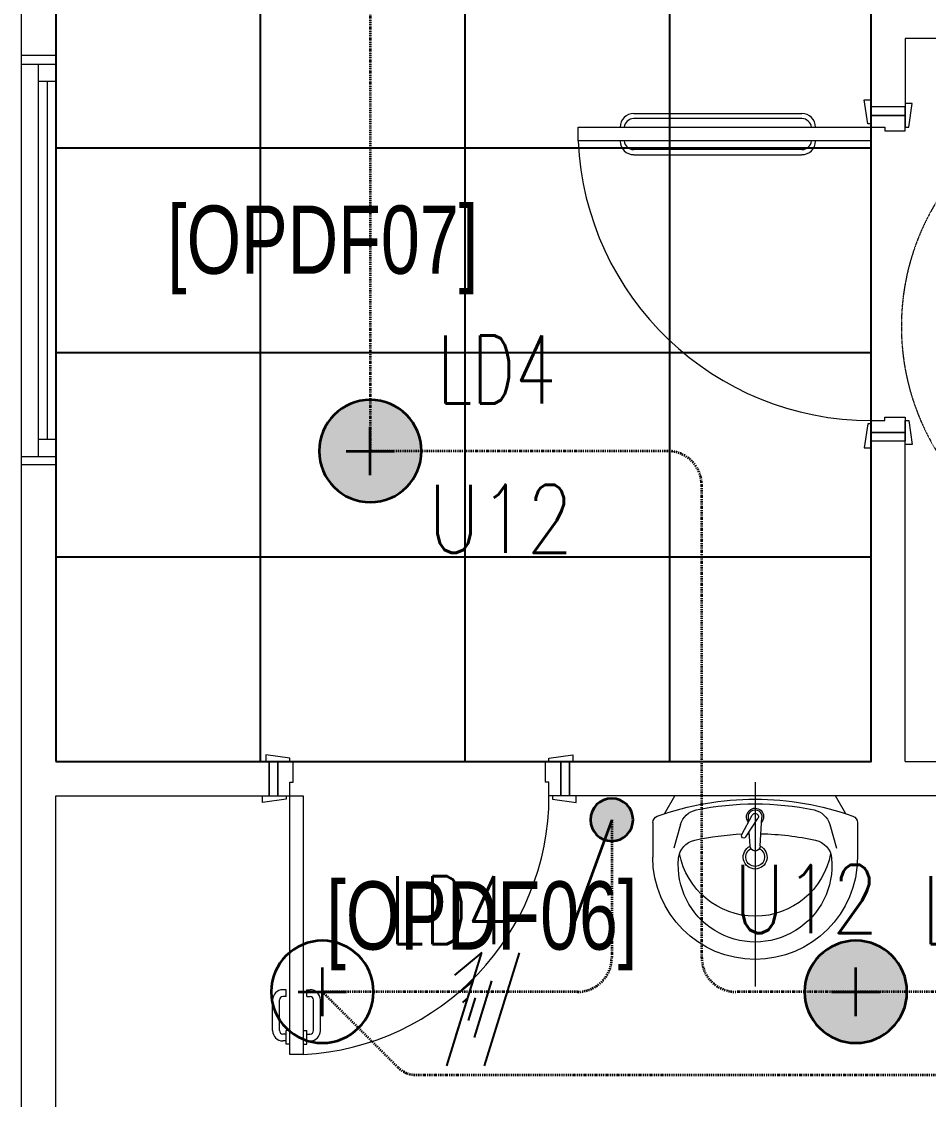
# Model space of a CAD drawing. Extents: x -12260 to 184725, y -29287 to 19916.
# Drawn here: x 5386 to 8044, y -10971 to -7810 of the extents above; entities that cross this region are included whole.
import ezdxf
from ezdxf.enums import TextEntityAlignment as Align

# ---------------------------------------------------------------- set-up
doc = ezdxf.new("R2010")
doc.units = 0
doc.header["$LTSCALE"] = 0.25
doc.linetypes.add('01-First Floor-FUR$0$TRATTEGGIATA', pattern=[0.75, 0.5, -0.25])
doc.linetypes.add('DASHDOT', pattern=[25.4, 12.7, -6.35, 0, -6.35])
for name, color, linetype, lineweight in [('01-First Floor-FUR$0$72_EGR_BASE_TEXT', 252, 'Continuous', 5), ('01-First Floor-FUR$0$Aluminum', 251, 'Continuous', 5), ('01-First Floor-FUR$0$LOADING', 253, 'Continuous', 5), ('01-First Floor-FUR$0$SANIT', 250, 'Continuous', 5), ('01-First Floor-FUR$0$Walls', 251, 'Continuous', 5), ('01-First Floor-FUR$0$Wooden Joinery', 251, 'Continuous', 5), ('E-LITE-CIRC', 6, 'Continuous', 25), ('E-LITE-CIRC-NUMB', 6, 'Continuous', 25), ('E-LITE-CLNG @ 100', 150, 'Continuous', 35), ('E-LITE-CLNG-CNDT', 6, 'DASHDOT', 35), ('E-LITE-CTRL', 6, 'Continuous', 25), ('E-LITE-IDEN', 6, 'Continuous', 25), ('E-LITE-SWCH @ 100', 3, 'Continuous', 35), ('E-POWR-WIRE', 6, 'Continuous', 25), ('E-POWR-WIRE @ 100', 6, 'Continuous', 25), ('E-POWR-WIRE @ 20', 6, 'Continuous', 25), ('E-POWR-WIRE @ 50', 6, 'Continuous', 25)]:
    doc.layers.add(name, color=color, linetype=linetype, lineweight=lineweight)
doc.layers.add('01-First Floor-FUR$0$FALSE CEILING', color=251, linetype='Continuous')
doc.styles.add('01-First Floor-FUR$0$X3G_ENTITY_9F38', font='swisscl.ttf', dxfattribs={"height": 0.2})
doc.styles.add('DC_SIMPLEX', font='SIMPLEX.shx', dxfattribs={"width": 0.7})

# ---------------------------------------------------------------- blocks, each defined once
blk = doc.blocks.new('*U312')
h = blk.add_hatch(color=254)
h.dxf.hatch_style = 1
edge = h.paths.add_edge_path()
edge.add_arc((0, 0), 1.5, 0, 360)
for p, q in [((0, -0.711), (0, 0.711)), ((0.711, 0), (-0.711, 0))]:
    blk.add_line(p, q)
blk.add_circle((0, 0), 1.5)
at = {"layer": 'E-LITE-CIRC-NUMB', "style": 'DC_SIMPLEX', "width": 0.7, "flags": 8}
blk.add_attdef('CIRCUIT', text='', height=2, rotation=360, dxfattribs=at).set_placement((-3.364, 1.5), align=Align.RIGHT)
at = {"layer": 'E-LITE-CTRL', "style": 'DC_SIMPLEX', "width": 0.7, "flags": 8}
blk.add_attdef('CONTROL', (3.364, -3.498), '', height=2, rotation=360, dxfattribs=at)
at = {"layer": 'E-LITE-IDEN', "style": 'DC_SIMPLEX', "width": 0.7, "flags": 8}
blk.add_attdef('TYPE', (3.364, 1.5), '', height=2, rotation=360, dxfattribs=at)
blk = doc.blocks.new('DC_LT-CL-Point')
for p, q in [((0, -0.711), (0, 0.711)), ((0.711, 0), (-0.711, 0))]:
    blk.add_line(p, q)
blk.add_circle((0, 0), 1.5)
at = {"layer": 'E-LITE-CIRC-NUMB', "style": 'DC_SIMPLEX', "width": 0.7, "flags": 8}
blk.add_attdef('CIRCUIT', text='', height=2, rotation=360, dxfattribs=at).set_placement((-3.364, 1.5), align=Align.RIGHT)
at = {"layer": 'E-LITE-CTRL', "style": 'DC_SIMPLEX', "width": 0.7, "flags": 8}
blk.add_attdef('CONTROL', (3.364, -3.498), '', height=2, rotation=360, dxfattribs=at)
at = {"layer": 'E-LITE-IDEN', "style": 'DC_SIMPLEX', "width": 0.7, "flags": 8}
blk.add_attdef('TYPE', (3.364, 1.5), '', height=2, rotation=360, dxfattribs=at)
blk = doc.blocks.new('*U309')
h = blk.add_hatch(color=254)
h.dxf.hatch_style = 1
edge = h.paths.add_edge_path()
edge.add_arc((0, 0), 1.5, 0, 360)
for p, q in [((0, -0.711), (0, 0.711)), ((0.711, 0), (-0.711, 0))]:
    blk.add_line(p, q)
blk.add_circle((0, 0), 1.5)
at = {"layer": 'E-LITE-CIRC-NUMB', "style": 'DC_SIMPLEX', "width": 0.7, "flags": 8}
blk.add_attdef('CIRCUIT', text='', height=2, rotation=360, dxfattribs=at).set_placement((-3.364, 1.5), align=Align.RIGHT)
at = {"layer": 'E-LITE-CTRL', "style": 'DC_SIMPLEX', "width": 0.7, "flags": 8}
blk.add_attdef('CONTROL', (3.364, -3.498), '', height=2, rotation=360, dxfattribs=at)
at = {"layer": 'E-LITE-IDEN', "style": 'DC_SIMPLEX', "width": 0.7, "flags": 8}
blk.add_attdef('TYPE', (3.364, 1.5), '', height=2, rotation=360, dxfattribs=at)
blk = doc.blocks.new('*U36')
blk.add_hatch(color=256).paths.add_polyline_path([(-0.08, -0.88, 1), (0.88, -0.08, 1)])
blk.add_line((0.4, -0.48), (1.607, -3.799))
blk.add_circle((0.4, -0.48), 0.625)
at = {"layer": 'E-LITE-CTRL', "style": 'DC_SIMPLEX', "width": 0.7, "flags": 8}
blk.add_attdef('CONTROL', (-26.627, -10.116), '', height=2, rotation=360, dxfattribs=at)
at = {"layer": 'E-LITE-IDEN', "style": 'DC_SIMPLEX', "width": 0.7, "flags": 8}
blk.add_attdef('TYPE', text='', height=2, rotation=360, dxfattribs=at).set_placement((-31.991, -10.116), align=Align.RIGHT)
blk = doc.blocks.new('*U46')
for p, q in [((-0.515, -1.66), (0.515, 1.66)), ((0.515, 1.66), (-0.287, 1.001)), ((0.587, -1.663), (1.617, 1.658))]:
    blk.add_line(p, q)
blk = doc.blocks.new('*U827')
at = {"layer": 'E-POWR-WIRE @ 100', "xscale": 100, "yscale": 100, "zscale": 100}
blk.add_blockref('*U46', (6683.8, -10706.1), dxfattribs=at)
at = {"layer": 'E-POWR-WIRE @ 20', "xscale": 20, "yscale": 20, "zscale": 20}
blk.add_blockref('*U46', (6683.8, -10706.1), dxfattribs=at)
at = {"layer": 'E-POWR-WIRE @ 50', "xscale": 50, "yscale": 50, "zscale": 50}
blk.add_blockref('*U46', (6683.8, -10706.1), dxfattribs=at)
blk = doc.blocks.new('01-First Floor-FUR$0$A$C72370EFE')
at = {"layer": '01-First Floor-FUR$0$Wooden Joinery'}
for p, q in [((-0.01, -0.03), (-0.01, -0.07)), ((0, -0.03), (-0.01, -0.03)), ((0.04, -0.03), (0.05, -0.03)), ((0.05, -0.03), (0.05, -0.07)), ((-0.01, -0.04), (-0.02, -0.04)), ((-0.01, -0.06), (-0.02, -0.06)), ((0.05, -0.04), (0.06, -0.04)), ((0.05, -0.06), (0.06, -0.06)), ((-0.05, -0.07), (-0.05, -0.16)), ((-0.03, -0.07), (-0.03, -0.16)), ((0, -0.07), (-0.01, -0.07)), ((0.04, -0.07), (0.05, -0.07)), ((0.07, -0.07), (0.07, -0.16)), ((0.09, -0.07), (0.09, -0.16)), ((-0.01, -0.17), (-0.02, -0.17)), ((-0.01, -0.17), (-0.01, -0.19)), ((0.05, -0.17), (0.06, -0.17)), ((0.05, -0.17), (0.05, -0.19)), ((-0.01, -0.19), (-0.02, -0.19)), ((0.05, -0.19), (0.06, -0.19))]:
    blk.add_line(p, q, dxfattribs=at)
for centre, radius, start, end in [((-0.02, -0.07), 0.03, 90, 180), ((-0.02, -0.07), 0.01, 90, 180), ((0.06, -0.07), 0.03, 0, 90), ((0.06, -0.07), 0.01, 0, 90), ((-0.02, -0.16), 0.03, 180, 270), ((-0.02, -0.16), 0.01, 180, 270), ((0.06, -0.16), 0.01, 270, 0), ((0.06, -0.16), 0.03, 270, 0)]:
    blk.add_arc(centre, radius, start, end, dxfattribs=at)
blk = doc.blocks.new('01-First Floor-FUR$0$A$C5FCA3E6B')
at = {"layer": '01-First Floor-FUR$0$Wooden Joinery'}
for points in [[(80, 858.9), (80, 868.9), (10, 878.9), (10, 858.9)], [(840, 858.9), (840, 868.9), (910, 878.9), (910, 858.9)], [(70, 758.9), (70, 748.9), (0, 738.9), (0, 758.9)], [(120, 758.9), (120, 0), (80, 0), (80, 758.9)], [(850, 758.9), (850, 748.9), (920, 738.9), (920, 758.9)]]:
    blk.add_lwpolyline(points, close=True, dxfattribs=at)
for points in [[(45, 758.9), (45, 858.9), (20, 858.9), (20, 758.9), (45, 758.9)], [(45, 758.9), (80, 758.9), (80, 798.9), (90, 798.9), (90, 858.9), (45, 858.9), (45, 758.9)], [(875, 758.9), (840, 758.9), (840, 798.9), (830, 798.9), (830, 858.9), (875, 858.9), (875, 758.9)], [(875, 758.9), (875, 858.9), (900, 858.9), (900, 758.9), (875, 758.9)]]:
    blk.add_lwpolyline(points, dxfattribs=at)
blk.add_arc((80, 758.9), 760, 273.0171, 0, dxfattribs=at)
at = {"layer": '01-First Floor-FUR$0$Wooden Joinery', "xscale": 999.9999999998854, "yscale": 999.9999999998854, "zscale": 999.9999999998854, "rotation": 180}
blk.add_blockref('01-First Floor-FUR$0$A$C72370EFE', (120, 0), dxfattribs=at)
blk = doc.blocks.new('01-First Floor-FUR$0$lav-manta 60')
at = {"layer": '01-First Floor-FUR$0$SANIT'}
for p, q in [((0, 0.04), (0, -0.56)), ((-0.2658, -0.0529), (-0.2358, 0)), ((-0.2358, 0), (0.2358, 0)), ((0.2658, -0.0529), (0.2358, 0)), ((0.0389, -0.1142), (0.0087, -0.0575)), ((-0.3, -0.0789), (-0.3, -0.18)), ((-0.2185, -0.0841), (-0.2383, -0.1537)), ((-0.015, -0.1473), (-0.0199, -0.064)), ((0.0274, -0.121), (-0.0078, -0.0673)), ((0.0191, -0.077), (0.0199, -0.064)), ((0.2185, -0.0841), (0.2383, -0.1537)), ((0.3, -0.0789), (0.3, -0.18)), ((0.015, -0.1473), (0.0174, -0.1057))]:
    blk.add_line(p, q, dxfattribs=at)
for centre, radius, start, end in [((0, -0.8557), 0.8457, 70.1771, 109.8229), ((0, -0.8696), 0.8457, 78.1914, 101.8086), ((-0.28, -0.0789), 0.02, 109.8229, 180), ((-0.1608, -0.1006), 0.06, 101.8086, 164.0794), ((0, -0.0617), 0.025, 320.7474, 220.368), ((0, -0.0617), 0.02, 353.2671, 186.682), ((0, -0.0617), 0.00966, 25.4127, 215.9577), ((0.1608, -0.1006), 0.06, 15.9206, 78.1914), ((0.28, -0.0789), 0.02, 0, 70.1771), ((0, -0.9572), 0.8457, 91.1572, 102.0883), ((0, -0.9572), 0.8457, 88.5486, 88.844), ((0.0332, -0.1176), 0.00666, 210.6852, 30.6852), ((0, -0.9572), 0.8457, 77.9117, 87.4274), ((-0.1645, -0.189), 0.06, 102.0883, 174.8142), ((0, -0.18), 0.035, 115.3106, 64.6894), ((0, -0.18), 0.0275, 117.1496, 62.8504), ((0, -0.1473), 0.015, 180, 0), ((0.1645, -0.189), 0.06, 5.1858, 77.9117), ((0, -0.18), 0.3, 180, 0), ((0, -0.2039), 0.2252, 174.8142, 5.1858), ((0, -0.1282), 0.2252, 190.6097, 349.3903)]:
    blk.add_arc(centre, radius, start, end, dxfattribs=at)
blk = doc.blocks.new('01-First Floor-FUR$0$Wheelchair')
for p, q in [((9688.8, 4580.4), (9636.3, 4519)), ((9688.8, 4580.4), (9913.2, 4363.8)), ((9695.9, 4532.4), (9716, 4554.1)), ((9647.3, 4524.1), (9584.2, 4494.7)), ((9709.9, 4426.2), (9647.3, 4524.1)), ((9695.9, 4532.4), (9738.4, 4489.9)), ((9584.2, 4494.7), (9568.2, 4476.7)), ((9698.4, 4444.2), (9735.9, 4492.5)), ((9738.4, 4489.9), (9752.5, 4485)), ((9752.5, 4485), (9762.6, 4492.4)), ((9968.8, 4285), (9757.7, 4488.8)), ((9762.6, 4492.4), (9766.7, 4505.2)), ((9568.2, 4476.7), (9665.9, 4393.6)), ((9586.8, 4461), (9580.1, 4453.2)), ((9580.1, 4453.2), (9656.4, 4390)), ((9709.9, 4426.2), (9663.7, 4398.5)), ((9779.1, 4383.2), (9709.9, 4426.2)), ((9656.4, 4390), (9661.8, 4397.1)), ((9665.9, 4393.6), (9695.8, 4341.1)), ((9900.5, 4350.6), (9959.2, 4411.4)), ((9951.7, 4408.7), (9954.5, 4406)), ((9959.2, 4411.4), (10010.4, 4361.2)), ((9452.6, 4357.1), (9469.8, 4373.8)), ((9469.8, 4373.8), (9557.2, 4280)), ((9486.4, 4356), (9493.9, 4363)), ((9493.9, 4363), (9560.4, 4289.7)), ((9759.9, 4375.2), (9711.9, 4320.3)), ((9759.9, 4375.2), (9778.4, 4384.2)), ((9778.4, 4384.2), (9904.8, 4281.6)), ((9933.8, 4386.5), (9932, 4388.3)), ((9934.6, 4342.8), (9980.6, 4390.4)), ((10015.9, 4307.3), (9956.1, 4365)), ((9975.8, 4385.5), (10035.6, 4327.8)), ((9426, 4292.7), (9452.6, 4357.1)), ((9695.8, 4341.1), (9709.9, 4321.7)), ((9732.8, 4330.6), (9727.3, 4319.9)), ((9732.8, 4330.6), (9756, 4349.7)), ((9756, 4349.7), (9802, 4345.5)), ((9802, 4345.5), (9893.6, 4285.1)), ((9934.3, 4342.8), (9906.5, 4356.1)), ((9934.7, 4342.9), (10054.3, 4227.4)), ((9950.7, 4359.5), (9980.6, 4330.3)), ((9980.6, 4330.3), (9986.1, 4336)), ((10010.4, 4361.2), (10005.8, 4356.5)), ((9371.6, 4248.8), (9430.7, 4303.9)), ((9751.1, 4275.1), (9711.9, 4320.3)), ((9778.1, 4291.7), (9727.3, 4319.9)), ((9526.6, 4234.6), (9426, 4292.7)), ((9526.6, 4234.6), (9552.2, 4282)), ((9560.4, 4289.7), (9553.6, 4283.9)), ((9557.2, 4280), (9611, 4252.4)), ((9770.8, 4244.3), (9751.1, 4275.1)), ((9775.8, 4283), (9778.1, 4291.7)), ((9789, 4271.5), (9775.8, 4283)), ((9836.1, 4243.1), (9789, 4271.5)), ((9890.5, 4287.2), (9880.7, 4247.5)), ((9891.8, 4246.6), (9904.8, 4281.6)), ((9893.6, 4285.1), (9904.8, 4281.6)), ((9904.8, 4281.6), (9992.8, 4255.2)), ((9964, 4272.7), (9966.8, 4282.3)), ((9977.3, 4259.9), (9964, 4272.7)), ((9966.8, 4282.3), (9975.4, 4291.3)), ((9975.4, 4291.3), (9984.9, 4294.4)), ((10489.5, 3888.5), (10084.1, 4279.7)), ((10129.9, 4278.3), (10109.5, 4257.2)), ((10137.1, 4271.4), (10116.7, 4250.3)), ((10121.6, 4286.3), (10128.5, 4293.5)), ((10121.6, 4286.3), (10499.3, 3921.8)), ((10128.5, 4293.5), (10506.2, 3929)), ((9371.6, 4248.8), (9598.1, 4034.2)), ((9419.9, 4243.9), (9399.1, 4222.7)), ((9419.9, 4243.9), (9464.3, 4203.2)), ((9508.1, 4245.3), (9461.6, 4205.7)), ((9579.9, 4186.9), (9632.5, 4237.3)), ((9611, 4252.4), (9631.1, 4239.2)), ((9679.4, 4200.1), (9632.5, 4237.3)), ((9989.6, 3975.8), (9770.8, 4244.3)), ((9879.4, 4247.6), (9836.1, 4243.1)), ((9891.8, 4246.6), (9879.4, 4247.6)), ((9966.5, 4198.9), (9891.8, 4246.6)), ((9967.7, 4265.7), (9965.5, 4263.4)), ((9992.8, 4255.2), (10043.4, 4233.2)), ((10183.1, 4143.7), (10063.9, 4258.7)), ((9572.7, 4167.4), (9526.6, 4234.6)), ((9623.1, 4216), (9605.2, 4191.9)), ((9623.1, 4216), (9633.6, 4221.9)), ((9664, 4172.4), (9633.6, 4221.9)), ((10043.4, 4233.2), (10099.8, 4203.2)), ((9462.9, 4179), (9450.3, 4174.3)), ((9469.8, 4189.4), (9462.9, 4179)), ((9464.3, 4203.2), (9469.8, 4189.4)), ((9679.2, 3982.3), (9466.2, 4184.1)), ((9579.9, 4186.9), (9571.7, 4168)), ((9605.2, 4191.9), (9611.4, 4146.2)), ((9672.6, 4175.1), (9664, 4172.4)), ((9684.7, 4162.4), (9672.6, 4175.1)), ((9711.1, 4181.9), (9679.4, 4200.1)), ((9989.1, 3975.3), (9711.1, 4181.9)), ((10005.5, 4168.6), (9966.5, 4198.9)), ((10099.8, 4203.2), (10116.9, 4183)), ((10116.9, 4183), (10155.6, 4163.8)), ((10130.2, 4164), (10120, 4181.2)), ((9571.7, 4168), (9679.8, 4046.3)), ((9611.4, 4146.2), (9675.8, 4057.3)), ((9715.1, 4116.7), (9684.7, 4162.4)), ((9851.9, 4142.1), (9833.2, 4122.2)), ((10047.5, 4143.9), (10005.5, 4168.6)), ((10087.4, 4131), (10047.5, 4143.9)), ((10087.4, 4131), (10130.2, 4164)), ((10155.6, 4163.8), (10251.2, 4093.6)), ((9712.6, 4073.2), (9715.1, 4116.7)), ((9816.8, 4105.4), (9835.9, 4124.9)), ((9849, 4139.2), (9835.9, 4124.9)), ((10135, 4071.7), (10087.4, 4131)), ((10204.7, 4088.4), (10101.2, 3978.7)), ((10251.2, 4093.6), (10204.7, 4088.4)), ((10251.2, 4093.6), (10275.8, 4069.8)), ((9610.7, 4047.5), (9552.6, 3986.2)), ((9673.6, 4060.4), (9712.8, 4071.9)), ((9675.8, 4057.3), (9679.8, 4046.3)), ((9714.2, 4060.8), (9679.8, 4046.3)), ((9679.8, 4046.3), (9710.1, 3959.6)), ((9714.2, 4060.8), (9712.6, 4073.2)), ((9765.1, 3988.4), (9714.2, 4060.8)), ((10097.7, 4073.5), (9997.2, 3968.1)), ((10187.6, 4070.2), (10097.7, 4073.5)), ((10275.8, 4069.8), (10283, 4047)), ((10283, 4047), (10281.4, 4032.7)), ((10469.2, 3867.5), (10283.1, 4047.1)), ((9576.3, 4012.7), (9574.4, 4014.4)), ((9619.9, 4014.1), (9605.4, 4041.3)), ((10281.4, 4032.7), (10176, 3886.7)), ((10271, 4018.3), (10309.2, 3981.4)), ((9552.6, 3986.2), (9605, 3937.3)), ((9554.9, 3993.8), (9557.7, 3991.1)), ((9619.9, 4013.8), (9574.4, 3965.8)), ((9659, 3934.2), (9598.7, 3991.4)), ((9604, 3997), (9634.5, 3968.4)), ((9619.9, 4013.8), (9740.6, 3899.4)), ((9681.9, 3984.4), (9673.3, 3975.3)), ((9691.3, 3987.6), (9681.9, 3984.4)), ((9704.7, 3974.8), (9691.3, 3987.6)), ((9698.5, 3984.2), (9700.7, 3986.4)), ((9797.1, 3950.8), (9765.1, 3988.4)), ((10294.8, 3967.5), (10259.1, 4001.9)), ((10310.6, 3982.9), (10291.2, 3962.7)), ((10389.2, 3907.1), (10310.6, 3982.9)), ((9579.2, 3970.8), (9639.5, 3913.6)), ((9634.5, 3968.4), (9629, 3962.7)), ((9673.3, 3975.3), (9670.6, 3965.7)), ((9710.1, 3959.6), (9734.3, 3910)), ((9823.7, 3909.9), (9797.1, 3950.8)), ((9896.3, 3862.9), (9997.1, 3968)), ((9989.1, 3975.3), (9986.9, 3977.9)), ((10002.4, 3961.7), (9989.1, 3975.3)), ((10002.4, 3961.7), (9993.9, 3948)), ((9997.1, 3968.1), (9995.9, 3966.7)), ((10002.4, 3961.7), (10003.2, 3962.2)), ((10003.8, 3963), (10017, 3972.2)), ((10017, 3972.2), (10055.4, 3976.6)), ((10055.4, 3976.6), (10092.1, 3970.4)), ((10101.2, 3978.7), (10059.8, 3939.5)), ((10101.2, 3978.7), (10167.6, 3911)), ((10291.2, 3962.7), (10369.7, 3886.9)), ((9605, 3937.3), (9609.5, 3942)), ((9993.9, 3948), (9991.2, 3909.5)), ((10491.3, 3929.5), (10470.9, 3908.4)), ((10499.3, 3921.8), (10506.2, 3929)), ((9830, 3774.5), (9709.7, 3888.4)), ((9734.3, 3910), (9766.8, 3855.1)), ((9838.4, 3870.6), (9823.7, 3909.9)), ((9991.2, 3909.5), (9999, 3873.1)), ((9991.2, 3863.6), (10028.5, 3906.8)), ((10369.7, 3886.9), (10389.2, 3907.1)), ((9689.7, 3867.2), (10098.6, 3479.7)), ((9838.4, 3870.6), (9807.3, 3826.4)), ((9899.8, 3825.8), (9838.4, 3870.6)), ((9886.2, 3755.3), (9991.2, 3863.6)), ((9903.6, 3773.2), (9896.3, 3862.9)), ((9991.2, 3863.6), (10061.7, 3800.3)), ((9684.7, 3829.6), (9677.9, 3822.3)), ((9684.7, 3829.6), (10065.8, 3468.5)), ((9693.1, 3821.6), (9713.3, 3842.9)), ((9700.4, 3814.7), (9720.5, 3836)), ((9766.8, 3855.1), (9787.8, 3838.9)), ((9787.8, 3838.9), (9808.6, 3801)), ((9807.3, 3826.4), (9789.7, 3835.8)), ((9677.9, 3822.3), (10058.9, 3461.2)), ((9808.6, 3801), (9883.1, 3708.7)), ((9945.2, 3681.2), (10086.4, 3793)), ((9883.1, 3708.7), (9886.2, 3755.3)), ((9883.1, 3708.7), (9907.9, 3685.2)), ((10011, 3670.7), (9975, 3704.8)), ((9907.9, 3685.2), (9931, 3679)), ((10118.7, 3500.9), (9930.9, 3678.8)), ((9931, 3679), (9945.2, 3681.2)), ((9959.2, 3692.3), (9997.7, 3655.7)), ((9996.3, 3654.2), (10015.6, 3674.6)), ((10015.6, 3674.6), (10094.8, 3599.5)), ((10075.5, 3579.1), (9996.3, 3654.2)), ((10094.8, 3599.5), (10075.5, 3579.1)), ((10057.7, 3476.1), (10077.9, 3497.4)), ((10065.8, 3468.5), (10058.9, 3461.2))]:
    blk.add_line(p, q)
at = {"color": 30, "linetype": '01-First Floor-FUR$0$TRATTEGGIATA'}
blk.add_circle((9928.9, 4043.3), 700, dxfattribs=at)
for centre, radius, start, end in [((9941.8, 4398.5), 14.2, 46.0147, 226.0147), ((10025.7, 4317.5), 14.2, 226.0147, 46.0147), ((10074, 4269.2), 14.6, 46.0147, 226.0147), ((9564.6, 4004.1), 14.2, 46.5424, 226.5424), ((9694.4, 4260), 626.4, 320.2511, 335.2615), ((9694.4, 4260), 616.4, 321.5411, 333.0972), ((9649.3, 3923.9), 14.2, 226.5424, 46.5424), ((9699.7, 3877.8), 14.6, 46.5424, 226.5424), ((10097.1, 3872.9), 80.1, 316.0147, 28.3763), ((10479.4, 3878), 14.6, 226.0147, 46.0147), ((9692, 4257.4), 626.4, 297.2956, 312.306), ((10096.6, 3872.4), 80.1, 244.1807, 316.5424), ((9692, 4257.4), 616.4, 299.4599, 311.0159), ((10108.7, 3490.3), 14.6, 226.5424, 46.5424)]:
    blk.add_arc(centre, radius, start, end)
blk = doc.blocks.new('01-First Floor-FUR')
at = {"layer": '01-First Floor-FUR$0$Aluminum'}
for p, q in [((5386, -9110), (5386, -7910)), ((5486, -9110), (5486, -7910)), ((5386, -7935), (5486, -7935)), ((5436, -9085), (5436, -7935)), ((5436, -7985), (5486, -7985)), ((5461, -7985), (5461, -9035)), ((5436, -9035), (5486, -9035)), ((5386, -9085), (5486, -9085))]:
    blk.add_line(p, q, dxfattribs=at)
at = {"layer": '01-First Floor-FUR$0$FALSE CEILING', "linetype": 'Continuous'}
for p, q in [((6086, -9980), (6086, -5660)), ((6686, -9980), (6686, -5660)), ((7286, -9980), (7286, -5660)), ((5486, -8180), (7876, -8180)), ((5486, -8780), (7876, -8780)), ((5486, -9380), (7876, -9380))]:
    blk.add_line(p, q, dxfattribs=at)
at = {"layer": '01-First Floor-FUR$0$FALSE CEILING'}
blk.add_lwpolyline([(5486, -9980), (7876, -9980), (7876, -5660), (5486, -5660)], close=True, dxfattribs=at)
at = {"layer": '01-First Floor-FUR$0$Walls'}
for p, q in [((5386, -7910), (5386, -7040)), ((5486, -7910), (5486, -7040)), ((7876, -7560), (7876, -8060)), ((10176, -7860), (7976, -7860)), ((7976, -7860), (7976, -8060)), ((5486, -7910), (5386, -7910)), ((7976, -8060), (7876, -8060)), ((7876, -9980), (7876, -9040)), ((7976, -9040), (7876, -9040)), ((7976, -9980), (7976, -9040)), ((5386, -13060), (5386, -9110)), ((5486, -9110), (5386, -9110)), ((5486, -9980), (5486, -9110)), ((5486, -9980), (6111.8, -9980, 0)), ((6111.8, -10080, 0), (6111.8, -9980, 0)), ((6991.8, -9980, 0), (7876, -9980)), ((6991.8, -10080, 0), (6991.8, -9980, 0)), ((7976, -9980), (10176, -9980)), ((5486, -11230), (5486, -10080)), ((5486, -10080), (6111.8, -10080, 0)), ((10176, -10080), (6991.8, -10080, 0))]:
    blk.add_line(p, q, dxfattribs=at)
at = {"layer": '01-First Floor-FUR$0$Wooden Joinery'}
for p, q in [((7180.2, -8079.7), (7673, -8079.7)), ((7876, -8085), (7876, -8160)), ((7673, -8094.6), (7180.2, -8094.6)), ((7673, -8185.4), (7180.2, -8185.4)), ((7180.2, -8200.4), (7673, -8200.4))]:
    blk.add_line(p, q, dxfattribs=at)
for points in [[(7876, -8110), (7866, -8110), (7856, -8040), (7876, -8040)], [(7976, -8120), (7986, -8120), (7996, -8050), (7976, -8050)], [(7876, -8990), (7866, -8990), (7856, -9060), (7876, -9060)], [(7976, -8980), (7986, -8980), (7996, -9050), (7976, -9050)]]:
    blk.add_lwpolyline(points, close=True, dxfattribs=at)
for points in [[(7876, -8085), (7976, -8085), (7976, -8060), (7876, -8060), (7876, -8085)], [(7876, -8120), (7916, -8120), (7916, -8130), (7976, -8130), (7976, -8085), (7876, -8085)], [(7876, -8160), (7016.9, -8160), (7016.9, -8120), (7876, -8120)], [(7976, -8970), (7976, -9040), (7876, -9040), (7876, -9015), (7976, -9015)], [(7976, -9015), (7876, -9015), (7876, -8980), (7916, -8980), (7916, -8970), (7976, -8970)]]:
    blk.add_lwpolyline(points, dxfattribs=at)
for centre, radius, start, end in [((7180.2, -8119.5), 39.8, 89.9998, 179.9998), ((7673, -8119.5), 39.8, 359.9998, 89.9998), ((7180.2, -8122.5), 27.9, 89.9998, 174.8316), ((7673, -8122.5), 27.9, 5.1684, 89.9998), ((7876, -8120), 860, 182.666, 270), ((7180.2, -8160.5), 39.8, 180.0002, 270.0002), ((7180.2, -8157.6), 27.9, 185.0254, 270.0002), ((7673, -8157.6), 27.9, 270.0002, 354.9746), ((7673, -8160.5), 39.8, 270.0002, 0.0002)]:
    blk.add_arc(centre, radius, start, end, dxfattribs=at)
at = {"layer": '01-First Floor-FUR$0$LOADING', "xscale": -1, "rotation": 180}
blk.add_blockref('01-First Floor-FUR$0$Wheelchair', (-1264.3, -4660.5, -0.1), dxfattribs=at)
blk.add_blockref('01-First Floor-FUR$0$Wheelchair', (-1264.3, -4660.5, -0.1), dxfattribs=at)
at = {"layer": '01-First Floor-FUR$0$SANIT', "xscale": -1000.000000000223, "yscale": 1000.000000000223, "zscale": 1000.000000000223}
blk.add_blockref('01-First Floor-FUR$0$lav-manta 60', (7536, -10079.9), dxfattribs=at)
at = {"layer": '01-First Floor-FUR$0$Wooden Joinery'}
blk.add_blockref('01-First Floor-FUR$0$A$C5FCA3E6B', (6091.8, -10838.9, 0), dxfattribs=at)
at = {"layer": '01-First Floor-FUR$0$72_EGR_BASE_TEXT', "char_height": 200, "attachment_point": 2, "style": '01-First Floor-FUR$0$X3G_ENTITY_9F38'}
for s, insert in [('[OPDF07]', (6268.5, -8349.5)), ('[OPDF06]', (6735.1, -10331.2))]:
    blk.add_mtext(s, dxfattribs=dict(at, insert=insert))

msp = doc.modelspace()

# ---------------------------------------------------------------- linework, layer by layer
at = {"layer": 'E-LITE-CLNG-CNDT', "color": 1}
msp.add_lwpolyline([(7831, -4985), (8976, -4985, -0.414214), (9076, -5085), (9076, -10555, -0.414214), (8976, -10655), (7479.3, -10655, -0.414214), (7379.3, -10555), (7379.3, -9169.4, 0.414214), (7279.3, -9069.4), (6408.1, -9069.4)], format="xyb", dxfattribs=at)
at = {"layer": 'E-LITE-CLNG-CNDT', "color": 1, "elevation": 0}
msp.add_lwpolyline([(4416, -6551.9), (4691.7, -6551.9, -0.414214), (4791.7, -6651.9), (4791.7, -6908.1, 0.414214), (4891.7, -7008.1), (6308.1, -7008.1, -0.414214), (6408.1, -7108.1), (6408.1, -9069.4)], format="xyb", dxfattribs=at)
at = {"layer": 'E-LITE-CLNG-CNDT', "elevation": 0}
msp.add_lwpolyline([(7115.7, -10150.4), (7115.7, -10555, -0.414214), (7015.7, -10655), (6267.7, -10655)], format="xyb", dxfattribs=at)
at = {"layer": 'E-LITE-CLNG-CNDT'}
msp.add_lwpolyline([(6267.7, -10655), (6489.3, -10876.6, 0.198912), (6542.3, -10898.6), (9109.3, -10898.6, 0.198912), (9180, -10869.3), (9394.3, -10655)], format="xyb", dxfattribs=at)

# ---------------------------------------------------------------- block references
at = {"layer": 'E-LITE-CLNG @ 100'}
ref = msp.add_blockref('*U309', (6408.1, -9069.4), dxfattribs=dict(at, xscale=-99.99999999999999, yscale=99.99999999999999, zscale=99.99999999999999))
ref.add_attrib('TYPE', 'LD4', (6604.5, -8930.1), dxfattribs={"layer": 'E-LITE-IDEN', "height": 200, "style": 'DC_SIMPLEX', "width": 0.7, "flags": 8})
ref = msp.add_blockref('DC_LT-CL-Point', (6267.7, -10655), dxfattribs=dict(at, xscale=-99.99999999999999, yscale=99.99999999999999, zscale=99.99999999999999))
ref.add_attrib('TYPE', 'LD4', (6464, -10515.7), dxfattribs={"layer": 'E-LITE-IDEN', "height": 200, "style": 'DC_SIMPLEX', "width": 0.7, "flags": 8})
ref = msp.add_blockref('*U312', (7831, -10655), dxfattribs=dict(at, xscale=-99.99999999999999, yscale=99.99999999999999, zscale=99.99999999999999))
ref.add_attrib('TYPE', 'LD4', (8027.4, -10515.7), dxfattribs={"layer": 'E-LITE-IDEN', "height": 200, "style": 'DC_SIMPLEX', "width": 0.7, "flags": 8})
at = {"layer": 'E-LITE-CLNG-CNDT'}
msp.add_blockref('01-First Floor-FUR', (0, 0), dxfattribs=at)
at = {"layer": 'E-LITE-SWCH @ 100', "xscale": -100, "yscale": 100, "zscale": 100}
msp.add_blockref('*U36', (7155.7, -10102.4, 0), dxfattribs=at)
at = {"layer": 'E-POWR-WIRE'}
msp.add_blockref('*U827', (0, 0), dxfattribs=at)

# ---------------------------------------------------------------- texts
at = {"layer": 'E-LITE-CIRC', "style": 'DC_SIMPLEX', "width": 0.8}
for p in [(6577.9, -9368.1), (7472.7, -10482.7, 0)]:
    msp.add_text('U12', height=200, rotation=0, dxfattribs=at).set_placement(p)

doc.saveas('drawing.dxf')
